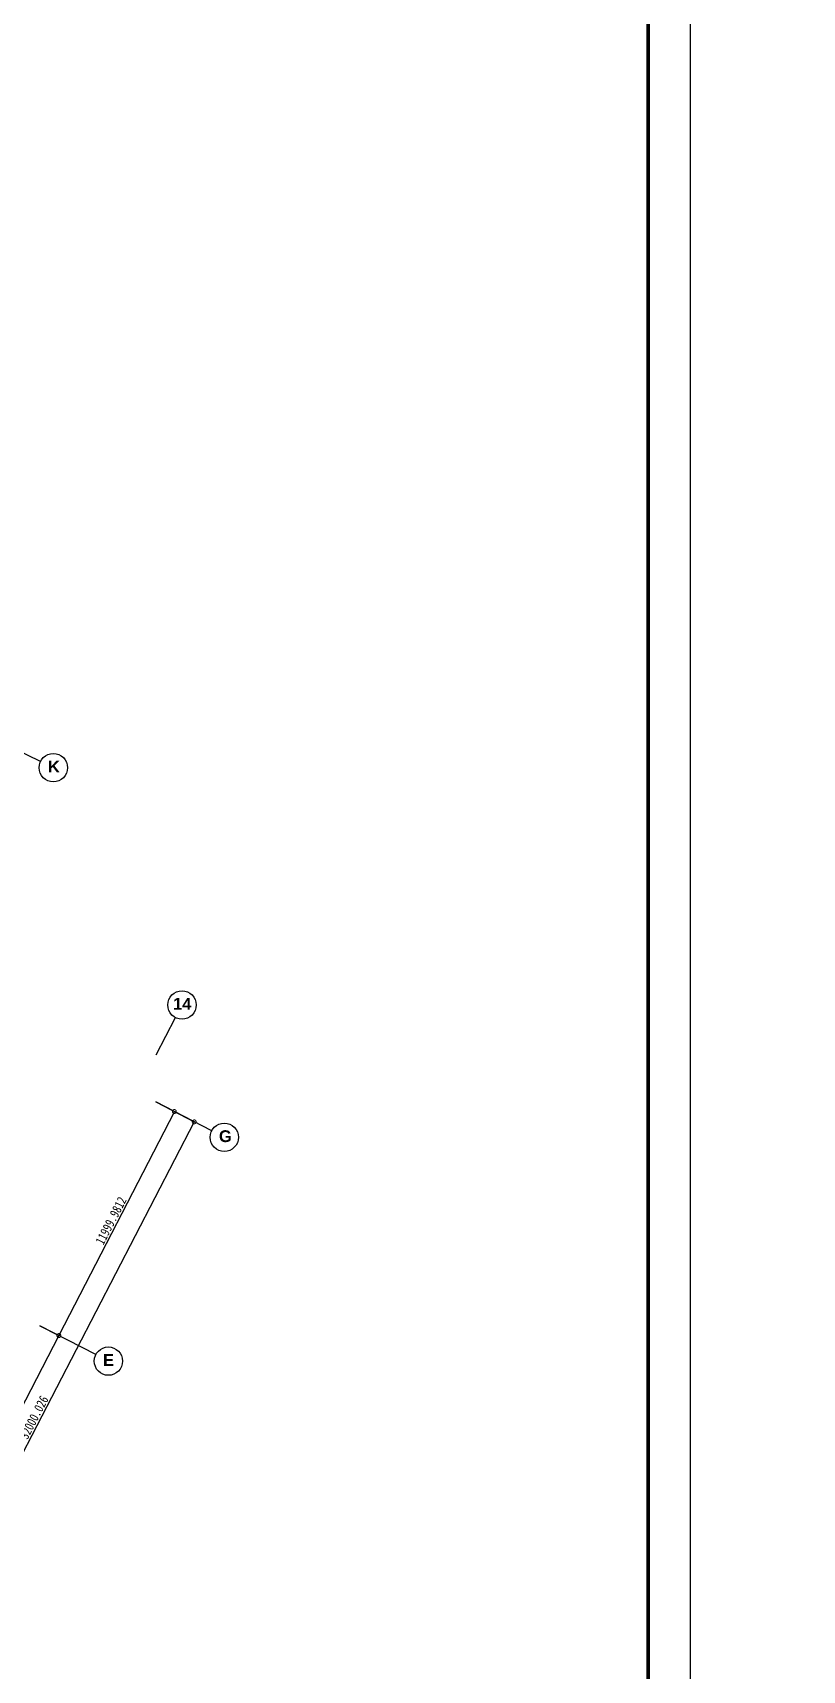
# Model space of a CAD drawing. Extents: x 23317406 to 24383751, y 42324270 to 43451021.
# Drawn here: x 24104607 to 24141247, y 43103497 to 43181450 of the extents above; entities that cross this region are included whole.
import ezdxf

# ---------------------------------------------------------------- set-up
doc = ezdxf.new("R2010")
doc.units = 0
doc.header["$MEASUREMENT"] = 0
doc.layers.get('0').update_dxf_attribs({"linetype": 'CONTINUOUS'})
doc.layers.get('DEFPOINTS').update_dxf_attribs({"linetype": 'CONTINUOUS'})
for name, color, linetype in [('FRAME', 7, 'CONTINUOUS'), ('墙', 7, 'CONTINUOUS'), ('标注', 7, 'CONTINUOUS')]:
    doc.layers.add(name, color=color, linetype=linetype)
doc.styles.add('Q200', font='SimSun.ttf', dxfattribs={"width": 0.8, "height": 450})
doc.styles.add('T-SG-01$0$Arial', font='ARIALBD.TTF')
doc.dimstyles.new('Q2', dxfattribs={"dimscale": 150, "dimtxt": 2.5, "dimasz": 2.5, "dimexe": 0, "dimexo": 0, "dimgap": 0.5, "dimtad": 1, "dimdec": 4, "dimdsep": 46, "dimtxsty": 'Q200', "dimblk1": 'DOTSMALL', "dimblk2": 'DOTSMALL', "dimsah": 1, "dimcen": 2.5, "dimadec": 0, "dimazin": 0, "dimtfac": 1, "dimtdec": 3, "dimtmove": 2, "dimatfit": 3, "dimldrblk": 'DOTSMALL', "dimfxl": 1, "dimtolj": 1, "dimtzin": 10, "dimarcsym": 0})

# ---------------------------------------------------------------- blocks, each defined once
blk = doc.blocks.new('_DOTSMALL')
at = {"color": 0, "linetype": 'ByBlock', "const_width": 0.5}
blk.add_lwpolyline([(-0.0625, 0, 1), (0.0625, 0, 1)], format="xyb", close=True, dxfattribs=at)
blk = doc.blocks.new('*D128')
at = {"color": 0, "linetype": 'ByBlock'}
for p, q in [((24110461, 43130553), (24111350, 43130095)), ((24111350, 43130095), (24105851, 43119429)), ((24104962, 43119887), (24105851, 43119429))]:
    blk.add_line(p, q, dxfattribs=at)
at = {"layer": 'DEFPOINTS', "color": 0, "linetype": 'ByBlock'}
for p in [(24110461, 43130553), (24104962, 43119887), (24105851, 43119429)]:
    blk.add_point(p, dxfattribs=at)
at = {"color": 0, "linetype": 'ByBlock', "xscale": 375, "yscale": 375, "zscale": 375}
for p, rotation in [((24111350, 43130095), 62.72798043540853), ((24105851, 43119429), 242.7279804354085)]:
    blk.add_blockref('_DOTSMALL', p, dxfattribs=dict(at, rotation=rotation))
at = {"color": 0, "linetype": 'ByBlock', "insert": (24108334, 43124899), "char_height": 450, "attachment_point": 5, "rotation": 62.72798, "style": 'Q200'}
blk.add_mtext('\\A1;11999.9812', dxfattribs=at)
blk = doc.blocks.new('*D129')
at = {"color": 0, "linetype": 'ByBlock'}
for p, q in [((24105850, 43119427), (24101252, 43110547)), ((24104943, 43119897), (24105850, 43119427)), ((24100346, 43111016), (24101252, 43110547))]:
    blk.add_line(p, q, dxfattribs=at)
at = {"layer": 'DEFPOINTS', "color": 0, "linetype": 'ByBlock'}
for p in [(24104943, 43119897), (24100346, 43111016), (24101252, 43110547)]:
    blk.add_point(p, dxfattribs=at)
at = {"color": 0, "linetype": 'ByBlock', "xscale": 375, "yscale": 375, "zscale": 375}
for p, rotation in [((24105850, 43119427), 62.62661187340087), ((24101252, 43110547), 242.6266118734009)]:
    blk.add_blockref('_DOTSMALL', p, dxfattribs=dict(at, rotation=rotation))
at = {"color": 0, "linetype": 'ByBlock', "insert": (24103285, 43115125), "char_height": 450, "attachment_point": 5, "rotation": 62.62661, "style": 'Q200'}
blk.add_mtext('\\A1;10000', dxfattribs=at)
blk = doc.blocks.new('*D131')
at = {"color": 0, "linetype": 'ByBlock'}
for p, q in [((24110461, 43130553), (24112297, 43129602)), ((24112297, 43129602), (24097574, 43101190)), ((24095738, 43102141), (24097574, 43101190))]:
    blk.add_line(p, q, dxfattribs=at)
at = {"layer": 'DEFPOINTS', "color": 0, "linetype": 'ByBlock'}
for p in [(24110461, 43130553), (24095738, 43102141), (24097574, 43101190)]:
    blk.add_point(p, dxfattribs=at)
at = {"color": 0, "linetype": 'ByBlock', "xscale": 375, "yscale": 375, "zscale": 375}
for p, rotation in [((24112297, 43129602), 62.60633861721945), ((24097574, 43101190), 242.6063386172194)]:
    blk.add_blockref('_DOTSMALL', p, dxfattribs=dict(at, rotation=rotation))
at = {"color": 0, "linetype": 'ByBlock', "insert": (24104669, 43115534), "char_height": 450, "attachment_point": 5, "rotation": 62.60634, "style": 'Q200'}
blk.add_mtext('\\A1;32000.026', dxfattribs=at)

msp = doc.modelspace()

# ---------------------------------------------------------------- linework, layer by layer
for p, q in [((24104980.12403, 43146759.5977), (24103181.80237, 43147634.83436)), ((24110488.82629, 43132789.64586), (24111405.25738, 43134567.32808)), ((24113127.3543, 43129178.3152), (24110460.83097, 43130552.96182)), ((24107609.90579, 43118521.96676), (24104943.38246, 43119896.61339))]:
    msp.add_line(p, q)
at = {"color": 2}
for centre in [(24105587.05759, 43146464.20533), (24111714.55287, 43135167.29583), (24113727.32205, 43128869.0197), (24108209.87353, 43118212.67127)]:
    msp.add_circle(centre, 675, dxfattribs=at)
at = {"layer": 'FRAME'}
msp.add_lwpolyline([(23898114.9548, 43053839.75614), (23898114.9548, 43222039.75614), (24135914.9548, 43222039.75614), (24135914.9548, 43053839.75614)], close=True, dxfattribs=at)
at = {"layer": 'FRAME', "const_width": 180}
msp.add_lwpolyline([(23903114.9548, 43055839.75614), (23903114.9548, 43220039.75614), (24133914.9548, 43220039.75614), (24133914.9548, 43055839.75614)], close=True, dxfattribs=at)
at = {"layer": '墙', "ltscale": 5000}
for start, end in [(67.1172342395, 67.1172342395), (66.2587266313, 66.2587266313), (64.4772342395, 64.4772342395), (64.9387266313, 64.9387266313)]:
    msp.add_arc((23850578.58196, 42857442.58139), 533172.67138, start, end, dxfattribs=at)
at = {"layer": '墙'}
for centre, start, end in [((23850634.74669, 42857737.27781), 79.4743453394, 79.4743453394), ((23850639.30178, 42857736.37231), 78.1227654233, 78.1227654233), ((23850644.55659, 42857735.23786), 77.5606287088, 77.5606287088), ((23850649.0789, 42857734.18074), 76.2090487927, 76.2090487927)]:
    msp.add_arc(centre, 530172.67138, start, end, dxfattribs=at)

# ---------------------------------------------------------------- texts
at = {"color": 3, "style": 'T-SG-01$0$Arial'}
for s, p in [('K', (24105332.26908, 43146235.66581)), ('14', (24111288.01436, 43134938.75631)), ('G', (24113472.53354, 43128640.48018)), ('E', (24107955.08502, 43117984.13175))]:
    msp.add_text(s, height=562.5, dxfattribs=at).set_placement(p)

# ---------------------------------------------------------------- dimensions: what is measured, and where the dimension line sits
at = {"layer": '标注'}
for p1, p2, distance, picture, middle in [((24110460.8309747688, 43130552.9618242607), (24095737.5689702593, 43102141.2173735201), 2067.9329513819, '*D131', (24104668.8880456612, 43115533.6608843431)), ((24110460.83097, 43130552.96182), (24104962.25307, 43119886.88521), 1000, '*D128', (24108333.7308, 43124899.17264)), ((24104943.38246, 43119896.61339), (24100345.5087, 43111016.32303), 1021.22897, '*D129', (24103284.91785, 43115124.85624))]:
    dim = msp.add_aligned_dim(p1=p1, p2=p2, distance=distance, dimstyle='Q2', dxfattribs=at)
    dim.commit()
    dim.dimension.update_dxf_attribs({"geometry": picture, "text_midpoint": middle})

doc.saveas('drawing.dxf')
